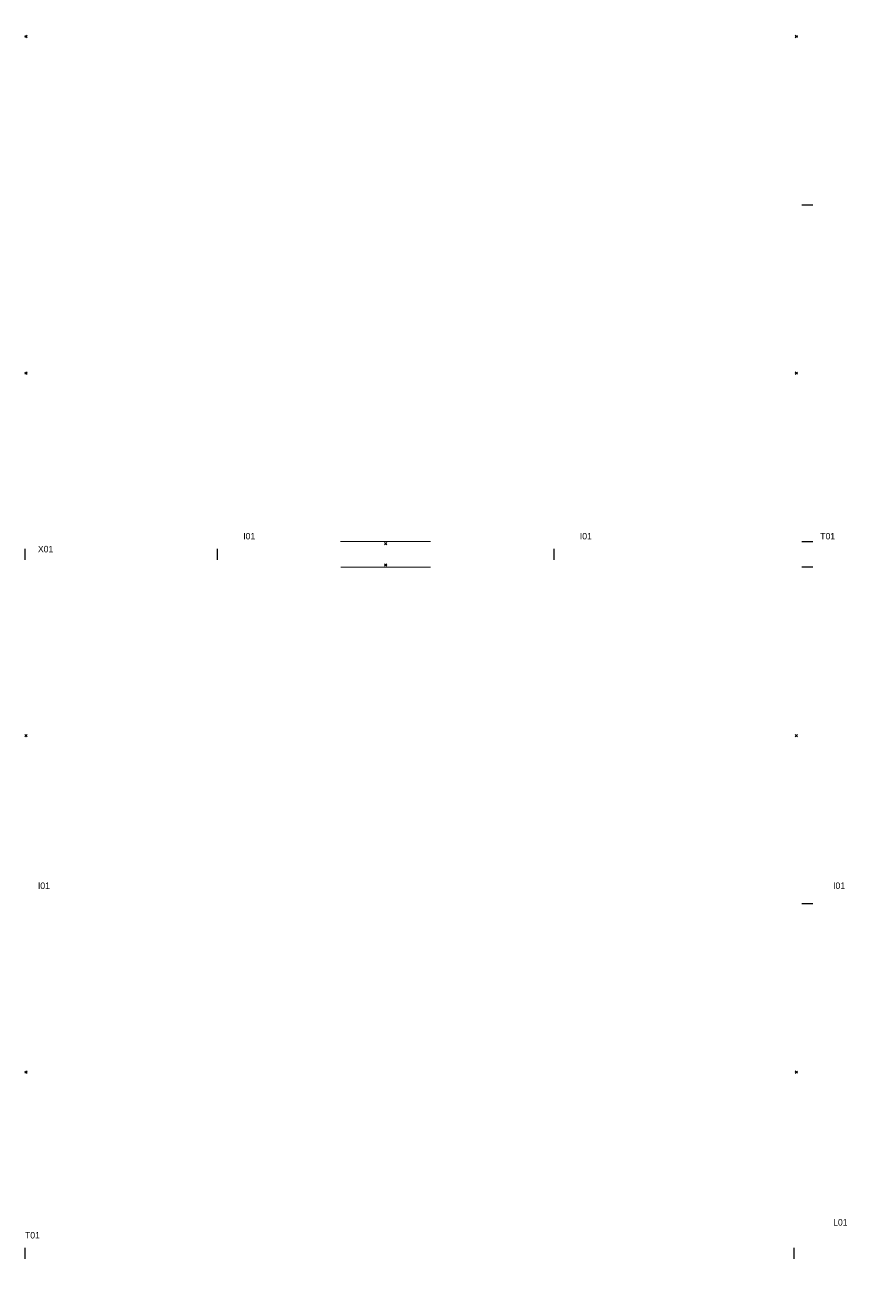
# Model space of a CAD drawing. Header units: inches. Extents: x 162 to 11993, y 18 to 332.
# Drawn here: x 6653.5 to 6756.1, y 17.5 to 172.4 of the extents above; entities that cross this region are included whole.
import ezdxf
from ezdxf.enums import TextEntityAlignment as Align

# ---------------------------------------------------------------- set-up
doc = ezdxf.new("R2010")
doc.units = ezdxf.units.IN
doc.header["$MEASUREMENT"] = 0
for name, color, linetype in [('DD2D_Geometry', 7, 'Continuous'), ('ENFASIS NEW', 7, 'Continuous'), ('Id Unión', 7, 'Continuous')]:
    doc.layers.add(name, color=color, linetype=linetype)
doc.styles.get("Standard").update_dxf_attribs({"font": 'stylu.ttf'})

# ---------------------------------------------------------------- blocks, each defined once
blk = doc.blocks.new('DD40102442AB')
at = {"color": 1}
for p, q in [((0.0035, -0.0035), (-0.0035, 0.0035)), ((0.0035, 0.0035), (-0.0035, -0.0035))]:
    blk.add_line(p, q, dxfattribs=at)
blk.add_point((0, 0))
blk.add_point((0, 0))
blk.add_point((0, 0), dxfattribs=at)
blk = doc.blocks.new('DD40103042AB')
at = {"color": 1}
for p, q in [((0.0035, -0.0035), (-0.0035, 0.0035)), ((0.0035, 0.0035), (-0.0035, -0.0035))]:
    blk.add_line(p, q, dxfattribs=at)
blk.add_point((0, 0))
blk.add_point((0, 0))
blk.add_point((0, 0), dxfattribs=at)
blk = doc.blocks.new('DD101024423D')
blk.add_line((0, 0.0175), (0, -0.0175))
blk = doc.blocks.new('SPACE_DD10102442')
blk.add_blockref('DD101024423D', (0, 0))
blk = doc.blocks.new('DD101042423D')
blk.add_line((0, 0.0175), (0, -0.0175))
blk = doc.blocks.new('SPACE_DD10104242')
blk.add_blockref('DD101042423D', (0, 0))
blk = doc.blocks.new('DD101030423D')
blk.add_line((0, 0.0175), (0, -0.0175))
blk = doc.blocks.new('SPACE_DD10103042')
blk.add_blockref('DD101030423D', (0, 0))
blk = doc.blocks.new('DD20152429')
blk.add_attdef('A', text='', height=0.03).set_placement((0.3, 0.156, 0.012), align=Align.MIDDLE_CENTER)
blk = doc.blocks.new('DD20112412')
blk.add_attdef('A', text='', height=0.03).set_placement((0.3, 0.156, 0.012), align=Align.MIDDLE_CENTER)
blk = doc.blocks.new('DD20152423')
blk.add_attdef('A', text='', height=0.03).set_placement((0.3, 0.156, 0.012), align=Align.MIDDLE_CENTER)
blk = doc.blocks.new('DD20112406')
blk.add_attdef('A', text='', height=0.03).set_placement((0.3, 0.076, 0.012), align=Align.MIDDLE_CENTER)
blk = doc.blocks.new('DD20153023')
blk.add_attdef('A', text='', height=0.03).set_placement((0.376, 0.156, 0.012), align=Align.MIDDLE_CENTER)
blk = doc.blocks.new('DD20113012')
blk.add_attdef('A', text='', height=0.03).set_placement((0.376, 0.156, 0.012), align=Align.MIDDLE_CENTER)
blk = doc.blocks.new('DD20113006')
blk.add_attdef('A', text='', height=0.03).set_placement((0.376, 0.076, 0.012), align=Align.MIDDLE_CENTER)
blk = doc.blocks.new('DD20153029')
blk.add_attdef('A', text='', height=0.03).set_placement((0.376, 0.156, 0.012), align=Align.MIDDLE_CENTER)
blk = doc.blocks.new('DD20154217')
blk.add_attdef('A', text='', height=0.03).set_placement((0.5285, 0.156, 0.012), align=Align.MIDDLE_CENTER)
blk = doc.blocks.new('DD20314212')
at = {"color": 0, "linetype": 'Continuous', "lineweight": 0}
for p, q in [((0.4935, 0.164, 0.012), (0.4935, 0.129, 0.012)), ((0.5635, 0.164, 0.012), (0.4935, 0.164, 0.012)), ((0.5635, 0.129, 0.012), (0.5635, 0.164, 0.012)), ((0.4935, 0.129, 0.012), (0.5635, 0.129, 0.012)), ((0.671, 0.1065, 0.012), (0.386, 0.1065, 0.012)), ((0.386, 0.1065, 0.012), (0.386, 0.0165, 0.012)), ((0.671, 0.0165, 0.012), (0.671, 0.1065, 0.012)), ((0.386, 0.0165, 0.012), (0.671, 0.0165, 0.012))]:
    blk.add_line(p, q, dxfattribs=at)
for centre, start, end in [((0.487, 0.1465, 0.012), 0, 180), ((0.487, 0.1465, 0.012), 180, 0), ((0.57, 0.1465, 0.012), 0, 180), ((0.57, 0.1465, 0.012), 180, 0)]:
    blk.add_arc(centre, 0.00159, start, end, dxfattribs=at)
blk.add_attdef('A', text='', height=0.03).set_placement((0.1483, 0.1978, 0.015), align=Align.MIDDLE_CENTER)
blk = doc.blocks.new('DD20114212')
blk.add_attdef('A', text='', height=0.03).set_placement((0.5285, 0.156, 0.012), align=Align.MIDDLE_CENTER)
blk = doc.blocks.new('DD20154223')
blk.add_attdef('A', text='', height=0.03).set_placement((0.5285, 0.156, 0.012), align=Align.MIDDLE_CENTER)
blk = doc.blocks.new('DD20114206')
blk.add_attdef('A', text='', height=0.03).set_placement((0.5285, 0.076, 0.012), align=Align.MIDDLE_CENTER)
blk = doc.blocks.new('DD20154229')
blk.add_attdef('A', text='', height=0.03).set_placement((0.5285, 0.156, 0.012), align=Align.MIDDLE_CENTER)
blk = doc.blocks.new('DD80012414')
blk.add_attdef('A', text='', height=0.03).set_placement((0.3113, 0.1407, 0.009), align=Align.MIDDLE_CENTER)
blk = doc.blocks.new('DD80013014')
blk.add_attdef('A', text='', height=0.03).set_placement((0.3661, 0.1407, 0.009), align=Align.MIDDLE_CENTER)
blk = doc.blocks.new('DD80014214')
blk.add_attdef('A', text='', height=0.03).set_placement((0.5176, 0.1407, 0.009), align=Align.MIDDLE_CENTER)

msp = doc.modelspace()

# ---------------------------------------------------------------- block references
at = {"layer": 'DD2D_Geometry', "extrusion": (-1, 1.22465e-16, 2.22045e-16)}
ref = msp.add_blockref('DD20114212', (-191.79, 28.98, -6750.01), dxfattribs=dict(at, xscale=39.3700787401575, yscale=39.3700787401575, zscale=39.3700787401575))
ref.add_attrib('A', 'TR0', dxfattribs={"layer": '0', "extrusion": (-1, 1.22465e-16, 2.22045e-16), "height": 1.181}).set_placement((-170.98, 35.12, -6749.54), align=Align.MIDDLE_CENTER)
at = {"layer": 'DD2D_Geometry', "extrusion": (1, 0, 2.22045e-16)}
ref = msp.add_blockref('DD20114212', (150.17, 22.99, 6752.24), dxfattribs=dict(at, xscale=39.3700787401575, yscale=39.3700787401575, zscale=39.3700787401575))
ref.add_attrib('A', 'TR0', dxfattribs={"layer": '0', "extrusion": (1, 0, 2.22045e-16), "height": 1.181}).set_placement((170.98, 29.13, 6752.71), align=Align.MIDDLE_CENTER)
ref = msp.add_blockref('DD20114206', (150.17, 34.76, 6752.24), dxfattribs=dict(at, xscale=39.3700787401575, yscale=39.3700787401575, zscale=39.3700787401575))
ref.add_attrib('A', 'TR0', dxfattribs={"layer": '0', "extrusion": (1, 0, 2.22045e-16), "height": 1.181}).set_placement((170.98, 37.76, 6752.71), align=Align.MIDDLE_CENTER)
at = {"layer": 'DD2D_Geometry', "extrusion": (-1, 1.22465e-16, 2.22045e-16)}
ref = msp.add_blockref('DD20154229', (-191.79, 0, -6750.01), dxfattribs=dict(at, xscale=39.3700787401575, yscale=39.3700787401575, zscale=39.3700787401575))
ref.add_attrib('A', 'S', dxfattribs={"layer": '0', "extrusion": (-1, 1.22465e-16, 2.22045e-16), "height": 1.18}).set_placement((-170.98, 6.14, -6749.54), align=Align.MIDDLE_CENTER)
at = {"layer": 'DD2D_Geometry', "extrusion": (1, 0, 2.22045e-16)}
ref = msp.add_blockref('DD80014214', (149.98, 41.06, 6750.89), dxfattribs=dict(at, xscale=39.3700787401575, yscale=39.3700787401575, zscale=39.3700787401575))
ref.add_attrib('A', 'C', dxfattribs={"layer": '0', "extrusion": (1, 0, 2.22045e-16), "height": 1.18}).set_placement((170.36, 46.6, 6751.24), align=Align.MIDDLE_CENTER)
ref = msp.add_blockref('DD20154223', (150.17, 0, 6752.24), dxfattribs=dict(at, xscale=39.3700787401575, yscale=39.3700787401575, zscale=39.3700787401575))
ref.add_attrib('A', 'S', dxfattribs={"layer": '0', "extrusion": (1, 0, 2.22045e-16), "height": 1.18}).set_placement((170.98, 6.14, 6752.71), align=Align.MIDDLE_CENTER)
at = {"layer": 'DD2D_Geometry', "xscale": 39.3700787401575, "yscale": 39.3700787401575, "zscale": 39.3700787401575}
for name, p, rotation in [('SPACE_DD10104242', (6751.13, 149.98), 90), ('SPACE_DD10104242', (6751.13, 107.97), 90), ('SPACE_DD10104242', (6751.13, 104.74), 270), ('SPACE_DD10104242', (6751.13, 62.73), 270), ('SPACE_DD10103042', (6749.51, 19.11), 180)]:
    msp.add_blockref(name, p, dxfattribs=dict(at, rotation=rotation))
at = {"layer": 'DD2D_Geometry', "extrusion": (-1, 1.22465e-16, 2.22045e-16)}
ref = msp.add_blockref('DD20114212', (-149.78, 28.98, -6750.01), dxfattribs=dict(at, xscale=39.3700787401575, yscale=39.3700787401575, zscale=39.3700787401575))
ref.add_attrib('A', 'TR0', dxfattribs={"layer": '0', "extrusion": (-1, 1.22465e-16, 2.22045e-16), "height": 1.181}).set_placement((-128.97, 35.12, -6749.54), align=Align.MIDDLE_CENTER)
at = {"layer": 'DD2D_Geometry', "extrusion": (1, 0, 2.22045e-16)}
ref = msp.add_blockref('DD20114212', (108.17, 22.99, 6752.24), dxfattribs=dict(at, xscale=39.3700787401575, yscale=39.3700787401575, zscale=39.3700787401575))
ref.add_attrib('A', 'TR0', dxfattribs={"layer": '0', "extrusion": (1, 0, 2.22045e-16), "height": 1.181}).set_placement((128.97, 29.13, 6752.71), align=Align.MIDDLE_CENTER)
ref = msp.add_blockref('DD20114206', (108.17, 34.76, 6752.24), dxfattribs=dict(at, xscale=39.3700787401575, yscale=39.3700787401575, zscale=39.3700787401575))
ref.add_attrib('A', 'TR0', dxfattribs={"layer": '0', "extrusion": (1, 0, 2.22045e-16), "height": 1.181}).set_placement((128.97, 37.76, 6752.71), align=Align.MIDDLE_CENTER)
at = {"layer": 'DD2D_Geometry', "extrusion": (-1, 1.22465e-16, 2.22045e-16)}
ref = msp.add_blockref('DD20154229', (-149.78, 0, -6750.01), dxfattribs=dict(at, xscale=39.3700787401575, yscale=39.3700787401575, zscale=39.3700787401575))
ref.add_attrib('A', 'S', dxfattribs={"layer": '0', "extrusion": (-1, 1.22465e-16, 2.22045e-16), "height": 1.18}).set_placement((-128.97, 6.14, -6749.54), align=Align.MIDDLE_CENTER)
at = {"layer": 'DD2D_Geometry', "extrusion": (1, 0, 2.22045e-16)}
ref = msp.add_blockref('DD80014214', (107.97, 41.06, 6750.89), dxfattribs=dict(at, xscale=39.3700787401575, yscale=39.3700787401575, zscale=39.3700787401575))
ref.add_attrib('A', 'C', dxfattribs={"layer": '0', "extrusion": (1, 0, 2.22045e-16), "height": 1.18}).set_placement((128.35, 46.6, 6751.24), align=Align.MIDDLE_CENTER)
ref = msp.add_blockref('DD20154223', (108.17, 0, 6752.24), dxfattribs=dict(at, xscale=39.3700787401575, yscale=39.3700787401575, zscale=39.3700787401575))
ref.add_attrib('A', 'S', dxfattribs={"layer": '0', "extrusion": (1, 0, 2.22045e-16), "height": 1.18}).set_placement((128.97, 6.14, 6752.71), align=Align.MIDDLE_CENTER)
at = {"layer": 'DD2D_Geometry', "xscale": 39.3700787401575, "yscale": 39.3700787401575, "zscale": 39.3700787401575}
for name, p in [('SPACE_DD10102442', (6653.49, 106.35)), ('SPACE_DD10104242', (6677.5, 106.35)), ('SPACE_DD10103042', (6719.51, 106.35)), ('SPACE_DD10102442', (6653.49, 19.11))]:
    msp.add_blockref(name, p, dxfattribs=at)
at = {"layer": 'DD2D_Geometry', "extrusion": (1.22465e-16, 1, 2.22045e-16)}
ref = msp.add_blockref('DD20112412', (-6677.31, 28.98, 107.47), dxfattribs=dict(at, xscale=39.3700787401575, yscale=39.3700787401575, zscale=39.3700787401575))
ref.add_attrib('A', 'TR0', dxfattribs={"layer": '0', "extrusion": (1.22465e-16, 1, 2.22045e-16), "height": 1.181}).set_placement((-6665.5, 35.12, 107.94), align=Align.MIDDLE_CENTER)
ref = msp.add_blockref('DD20152429', (-6677.31, 0, 107.47), dxfattribs=dict(at, xscale=39.3700787401575, yscale=39.3700787401575, zscale=39.3700787401575))
ref.add_attrib('A', 'S', dxfattribs={"layer": '0', "extrusion": (1.22465e-16, 1, 2.22045e-16), "height": 1.18}).set_placement((-6665.5, 6.14, 107.94), align=Align.MIDDLE_CENTER)
ref = msp.add_blockref('DD20314212', (-6719.31, 16.97, 107.47), dxfattribs=dict(at, xscale=39.3700787401575, yscale=39.3700787401575, zscale=39.3700787401575))
ref.add_attrib('A', 'S', dxfattribs={"layer": '0', "extrusion": (1.22465e-16, 1, 2.22045e-16), "height": 1.18}).set_placement((-6713.47, 24.76, 108.06), align=Align.MIDDLE_CENTER)
ref = msp.add_blockref('DD20114212', (-6719.31, 28.74, 107.47), dxfattribs=dict(at, xscale=39.3700787401575, yscale=39.3700787401575, zscale=39.3700787401575))
ref.add_attrib('A', 'TR0', dxfattribs={"layer": '0', "extrusion": (1.22465e-16, 1, 2.22045e-16), "height": 1.181}).set_placement((-6698.51, 34.88, 107.94), align=Align.MIDDLE_CENTER)
ref = msp.add_blockref('DD20154217', (-6719.31, 0, 107.47), dxfattribs=dict(at, xscale=39.3700787401575, yscale=39.3700787401575, zscale=39.3700787401575))
ref.add_attrib('A', 'S', dxfattribs={"layer": '0', "extrusion": (1.22465e-16, 1, 2.22045e-16), "height": 1.18}).set_placement((-6698.51, 6.14, 107.94), align=Align.MIDDLE_CENTER)
ref = msp.add_blockref('DD20113012', (-6749.31, 28.98, 107.47), dxfattribs=dict(at, xscale=39.3700787401575, yscale=39.3700787401575, zscale=39.3700787401575))
ref.add_attrib('A', 'TR0', dxfattribs={"layer": '0', "extrusion": (1.22465e-16, 1, 2.22045e-16), "height": 1.181}).set_placement((-6734.51, 35.12, 107.94), align=Align.MIDDLE_CENTER)
ref = msp.add_blockref('DD20153029', (-6749.31, 0, 107.47), dxfattribs=dict(at, xscale=39.3700787401575, yscale=39.3700787401575, zscale=39.3700787401575))
ref.add_attrib('A', 'S', dxfattribs={"layer": '0', "extrusion": (1.22465e-16, 1, 2.22045e-16), "height": 1.18}).set_placement((-6734.51, 6.14, 107.94), align=Align.MIDDLE_CENTER)
at = {"layer": 'DD2D_Geometry', "extrusion": (0, -1, 2.22045e-16)}
ref = msp.add_blockref('DD80012414', (6653.49, 41.06, -106.59), dxfattribs=dict(at, xscale=39.3700787401575, yscale=39.3700787401575, zscale=39.3700787401575))
ref.add_attrib('A', 'V', dxfattribs={"layer": '0', "extrusion": (0, -1, 2.22045e-16), "height": 1.18}).set_placement((6665.74, 46.6, -106.24), align=Align.MIDDLE_CENTER)
ref = msp.add_blockref('DD80014214', (6677.5, 41.06, -106.59), dxfattribs=dict(at, xscale=39.3700787401575, yscale=39.3700787401575, zscale=39.3700787401575))
ref.add_attrib('A', 'V', dxfattribs={"layer": '0', "extrusion": (0, -1, 2.22045e-16), "height": 1.18}).set_placement((6697.88, 46.6, -106.24), align=Align.MIDDLE_CENTER)
ref = msp.add_blockref('DD80013014', (6719.51, 41.06, -106.59), dxfattribs=dict(at, xscale=39.3700787401575, yscale=39.3700787401575, zscale=39.3700787401575))
ref.add_attrib('A', 'V', dxfattribs={"layer": '0', "extrusion": (0, -1, 2.22045e-16), "height": 1.18}).set_placement((6733.92, 46.6, -106.24), align=Align.MIDDLE_CENTER)
ref = msp.add_blockref('DD20112412', (6653.68, 28.98, -105.24), dxfattribs=dict(at, xscale=39.3700787401575, yscale=39.3700787401575, zscale=39.3700787401575))
ref.add_attrib('A', 'TR0', dxfattribs={"layer": '0', "extrusion": (0, -1, 2.22045e-16), "height": 1.181}).set_placement((6665.5, 35.12, -104.77), align=Align.MIDDLE_CENTER)
ref = msp.add_blockref('DD20152429', (6653.68, 0, -105.24), dxfattribs=dict(at, xscale=39.3700787401575, yscale=39.3700787401575, zscale=39.3700787401575))
ref.add_attrib('A', 'S', dxfattribs={"layer": '0', "extrusion": (0, -1, 2.22045e-16), "height": 1.18}).set_placement((6665.5, 6.14, -104.77), align=Align.MIDDLE_CENTER)
ref = msp.add_blockref('DD20314212', (6677.7, 16.97, -105.24), dxfattribs=dict(at, xscale=39.3700787401575, yscale=39.3700787401575, zscale=39.3700787401575))
ref.add_attrib('A', 'S', dxfattribs={"layer": '0', "extrusion": (0, -1, 2.22045e-16), "height": 1.18}).set_placement((6683.54, 24.76, -104.65), align=Align.MIDDLE_CENTER)
ref = msp.add_blockref('DD20114212', (6677.7, 28.74, -105.24), dxfattribs=dict(at, xscale=39.3700787401575, yscale=39.3700787401575, zscale=39.3700787401575))
ref.add_attrib('A', 'TR0', dxfattribs={"layer": '0', "extrusion": (0, -1, 2.22045e-16), "height": 1.181}).set_placement((6698.51, 34.88, -104.77), align=Align.MIDDLE_CENTER)
ref = msp.add_blockref('DD20154217', (6677.7, 0, -105.24), dxfattribs=dict(at, xscale=39.3700787401575, yscale=39.3700787401575, zscale=39.3700787401575))
ref.add_attrib('A', 'S', dxfattribs={"layer": '0', "extrusion": (0, -1, 2.22045e-16), "height": 1.18}).set_placement((6698.51, 6.14, -104.77), align=Align.MIDDLE_CENTER)
ref = msp.add_blockref('DD20113012', (6719.71, 28.98, -105.24), dxfattribs=dict(at, xscale=39.3700787401575, yscale=39.3700787401575, zscale=39.3700787401575))
ref.add_attrib('A', 'TR0', dxfattribs={"layer": '0', "extrusion": (0, -1, 2.22045e-16), "height": 1.181}).set_placement((6734.51, 35.12, -104.77), align=Align.MIDDLE_CENTER)
ref = msp.add_blockref('DD20153029', (6719.71, 0, -105.24), dxfattribs=dict(at, xscale=39.3700787401575, yscale=39.3700787401575, zscale=39.3700787401575))
ref.add_attrib('A', 'S', dxfattribs={"layer": '0', "extrusion": (0, -1, 2.22045e-16), "height": 1.18}).set_placement((6734.51, 6.14, -104.77), align=Align.MIDDLE_CENTER)
at = {"layer": 'DD2D_Geometry', "extrusion": (-1, 0, 2.22045e-16)}
ref = msp.add_blockref('DD20114212', (-104.54, 28.98, -6750.01), dxfattribs=dict(at, xscale=39.3700787401575, yscale=39.3700787401575, zscale=39.3700787401575))
ref.add_attrib('A', 'TR0', dxfattribs={"layer": '0', "extrusion": (-1, 0, 2.22045e-16), "height": 1.181}).set_placement((-83.74, 35.12, -6749.54), align=Align.MIDDLE_CENTER)
ref = msp.add_blockref('DD20154229', (-104.54, 0, -6750.01), dxfattribs=dict(at, xscale=39.3700787401575, yscale=39.3700787401575, zscale=39.3700787401575))
ref.add_attrib('A', 'S', dxfattribs={"layer": '0', "extrusion": (-1, 0, 2.22045e-16), "height": 1.18}).set_placement((-83.74, 6.14, -6749.54), align=Align.MIDDLE_CENTER)
ref = msp.add_blockref('DD80014214', (-104.74, 41.06, -6751.36), dxfattribs=dict(at, xscale=39.3700787401575, yscale=39.3700787401575, zscale=39.3700787401575))
ref.add_attrib('A', 'C', dxfattribs={"layer": '0', "extrusion": (-1, 0, 2.22045e-16), "height": 1.18}).set_placement((-84.36, 46.6, -6751.01), align=Align.MIDDLE_CENTER)
at = {"layer": 'DD2D_Geometry', "extrusion": (1, -1.22465e-16, 2.22045e-16)}
ref = msp.add_blockref('DD20114212', (62.93, 22.99, 6752.24), dxfattribs=dict(at, xscale=39.3700787401575, yscale=39.3700787401575, zscale=39.3700787401575))
ref.add_attrib('A', 'TR0', dxfattribs={"layer": '0', "extrusion": (1, -1.22465e-16, 2.22045e-16), "height": 1.181}).set_placement((83.74, 29.13, 6752.71), align=Align.MIDDLE_CENTER)
ref = msp.add_blockref('DD20114206', (62.93, 34.76, 6752.24), dxfattribs=dict(at, xscale=39.3700787401575, yscale=39.3700787401575, zscale=39.3700787401575))
ref.add_attrib('A', 'TR0', dxfattribs={"layer": '0', "extrusion": (1, -1.22465e-16, 2.22045e-16), "height": 1.181}).set_placement((83.74, 37.76, 6752.71), align=Align.MIDDLE_CENTER)
ref = msp.add_blockref('DD20154223', (62.93, 0, 6752.24), dxfattribs=dict(at, xscale=39.3700787401575, yscale=39.3700787401575, zscale=39.3700787401575))
ref.add_attrib('A', 'S', dxfattribs={"layer": '0', "extrusion": (1, -1.22465e-16, 2.22045e-16), "height": 1.18}).set_placement((83.74, 6.14, 6752.71), align=Align.MIDDLE_CENTER)
at = {"layer": 'DD2D_Geometry', "extrusion": (-1, 0, 2.22045e-16)}
ref = msp.add_blockref('DD20114212', (-62.54, 28.98, -6750.01), dxfattribs=dict(at, xscale=39.3700787401575, yscale=39.3700787401575, zscale=39.3700787401575))
ref.add_attrib('A', 'TR0', dxfattribs={"layer": '0', "extrusion": (-1, 0, 2.22045e-16), "height": 1.181}).set_placement((-41.73, 35.12, -6749.54), align=Align.MIDDLE_CENTER)
ref = msp.add_blockref('DD20154229', (-62.54, 0, -6750.01), dxfattribs=dict(at, xscale=39.3700787401575, yscale=39.3700787401575, zscale=39.3700787401575))
ref.add_attrib('A', 'S', dxfattribs={"layer": '0', "extrusion": (-1, 0, 2.22045e-16), "height": 1.18}).set_placement((-41.73, 6.14, -6749.54), align=Align.MIDDLE_CENTER)
ref = msp.add_blockref('DD80014214', (-62.73, 41.06, -6751.36), dxfattribs=dict(at, xscale=39.3700787401575, yscale=39.3700787401575, zscale=39.3700787401575))
ref.add_attrib('A', 'C', dxfattribs={"layer": '0', "extrusion": (-1, 0, 2.22045e-16), "height": 1.18}).set_placement((-42.35, 46.6, -6751.01), align=Align.MIDDLE_CENTER)
at = {"layer": 'DD2D_Geometry', "extrusion": (1, -1.22465e-16, 2.22045e-16)}
ref = msp.add_blockref('DD20114212', (20.92, 22.99, 6752.24), dxfattribs=dict(at, xscale=39.3700787401575, yscale=39.3700787401575, zscale=39.3700787401575))
ref.add_attrib('A', 'TR0', dxfattribs={"layer": '0', "extrusion": (1, -1.22465e-16, 2.22045e-16), "height": 1.181}).set_placement((41.73, 29.13, 6752.71), align=Align.MIDDLE_CENTER)
ref = msp.add_blockref('DD20114206', (20.92, 34.76, 6752.24), dxfattribs=dict(at, xscale=39.3700787401575, yscale=39.3700787401575, zscale=39.3700787401575))
ref.add_attrib('A', 'TR0', dxfattribs={"layer": '0', "extrusion": (1, -1.22465e-16, 2.22045e-16), "height": 1.181}).set_placement((41.73, 37.76, 6752.71), align=Align.MIDDLE_CENTER)
ref = msp.add_blockref('DD20154223', (20.92, 0, 6752.24), dxfattribs=dict(at, xscale=39.3700787401575, yscale=39.3700787401575, zscale=39.3700787401575))
ref.add_attrib('A', 'S', dxfattribs={"layer": '0', "extrusion": (1, -1.22465e-16, 2.22045e-16), "height": 1.18}).set_placement((41.73, 6.14, 6752.71), align=Align.MIDDLE_CENTER)
at = {"layer": 'DD2D_Geometry', "extrusion": (1.22465e-16, 1, 2.22045e-16)}
ref = msp.add_blockref('DD20112412', (-6677.31, 28.98, 20.22), dxfattribs=dict(at, xscale=39.3700787401575, yscale=39.3700787401575, zscale=39.3700787401575))
ref.add_attrib('A', 'TR0', dxfattribs={"layer": '0', "extrusion": (1.22465e-16, 1, 2.22045e-16), "height": 1.181}).set_placement((-6665.5, 35.12, 20.7), align=Align.MIDDLE_CENTER)
ref = msp.add_blockref('DD20152429', (-6677.31, 0, 20.22), dxfattribs=dict(at, xscale=39.3700787401575, yscale=39.3700787401575, zscale=39.3700787401575))
ref.add_attrib('A', 'S', dxfattribs={"layer": '0', "extrusion": (1.22465e-16, 1, 2.22045e-16), "height": 1.18}).set_placement((-6665.5, 6.14, 20.7), align=Align.MIDDLE_CENTER)
at = {"layer": 'DD2D_Geometry', "extrusion": (0, 1, 2.22045e-16)}
ref = msp.add_blockref('DD20113012', (-6749.31, 28.98, 20.22), dxfattribs=dict(at, xscale=39.3700787401575, yscale=39.3700787401575, zscale=39.3700787401575))
ref.add_attrib('A', 'TR0', dxfattribs={"layer": '0', "extrusion": (0, 1, 2.22045e-16), "height": 1.181}).set_placement((-6734.51, 35.12, 20.7), align=Align.MIDDLE_CENTER)
ref = msp.add_blockref('DD20153029', (-6749.31, 0, 20.22), dxfattribs=dict(at, xscale=39.3700787401575, yscale=39.3700787401575, zscale=39.3700787401575))
ref.add_attrib('A', 'S', dxfattribs={"layer": '0', "extrusion": (0, 1, 2.22045e-16), "height": 1.18}).set_placement((-6734.51, 6.14, 20.7), align=Align.MIDDLE_CENTER)
at = {"layer": 'DD2D_Geometry', "extrusion": (0, -1, 2.22045e-16)}
ref = msp.add_blockref('DD80012414', (6653.49, 41.06, -19.35), dxfattribs=dict(at, xscale=39.3700787401575, yscale=39.3700787401575, zscale=39.3700787401575))
ref.add_attrib('A', 'V', dxfattribs={"layer": '0', "extrusion": (0, -1, 2.22045e-16), "height": 1.18}).set_placement((6665.74, 46.6, -18.99), align=Align.MIDDLE_CENTER)
at = {"layer": 'DD2D_Geometry', "extrusion": (0, 1, 2.22045e-16)}
ref = msp.add_blockref('DD80013014', (-6749.51, 41.06, 18.87), dxfattribs=dict(at, xscale=39.3700787401575, yscale=39.3700787401575, zscale=39.3700787401575))
ref.add_attrib('A', 'V', dxfattribs={"layer": '0', "extrusion": (0, 1, 2.22045e-16), "height": 1.18}).set_placement((-6735.1, 46.6, 19.23), align=Align.MIDDLE_CENTER)
at = {"layer": 'DD2D_Geometry', "extrusion": (0, -1, 2.22045e-16)}
ref = msp.add_blockref('DD20112412', (6653.68, 22.99, -18), dxfattribs=dict(at, xscale=39.3700787401575, yscale=39.3700787401575, zscale=39.3700787401575))
ref.add_attrib('A', 'TR0', dxfattribs={"layer": '0', "extrusion": (0, -1, 2.22045e-16), "height": 1.181}).set_placement((6665.5, 29.13, -17.52), align=Align.MIDDLE_CENTER)
ref = msp.add_blockref('DD20112406', (6653.68, 34.76, -18), dxfattribs=dict(at, xscale=39.3700787401575, yscale=39.3700787401575, zscale=39.3700787401575))
ref.add_attrib('A', 'TR0', dxfattribs={"layer": '0', "extrusion": (0, -1, 2.22045e-16), "height": 1.181}).set_placement((6665.5, 37.76, -17.52), align=Align.MIDDLE_CENTER)
ref = msp.add_blockref('DD20152423', (6653.68, 0, -18), dxfattribs=dict(at, xscale=39.3700787401575, yscale=39.3700787401575, zscale=39.3700787401575))
ref.add_attrib('A', 'S', dxfattribs={"layer": '0', "extrusion": (0, -1, 2.22045e-16), "height": 1.18}).set_placement((6665.5, 6.14, -17.52), align=Align.MIDDLE_CENTER)
at = {"layer": 'DD2D_Geometry', "extrusion": (-1.22465e-16, -1, 2.22045e-16)}
ref = msp.add_blockref('DD20113012', (6719.71, 22.99, -18), dxfattribs=dict(at, xscale=39.3700787401575, yscale=39.3700787401575, zscale=39.3700787401575))
ref.add_attrib('A', 'TR0', dxfattribs={"layer": '0', "extrusion": (-1.22465e-16, -1, 2.22045e-16), "height": 1.181}).set_placement((6734.51, 29.13, -17.52), align=Align.MIDDLE_CENTER)
ref = msp.add_blockref('DD20113006', (6719.71, 34.76, -18), dxfattribs=dict(at, xscale=39.3700787401575, yscale=39.3700787401575, zscale=39.3700787401575))
ref.add_attrib('A', 'TR0', dxfattribs={"layer": '0', "extrusion": (-1.22465e-16, -1, 2.22045e-16), "height": 1.181}).set_placement((6734.51, 37.76, -17.52), align=Align.MIDDLE_CENTER)
ref = msp.add_blockref('DD20153023', (6719.71, 0, -18), dxfattribs=dict(at, xscale=39.3700787401575, yscale=39.3700787401575, zscale=39.3700787401575))
ref.add_attrib('A', 'S', dxfattribs={"layer": '0', "extrusion": (-1.22465e-16, -1, 2.22045e-16), "height": 1.18}).set_placement((6734.51, 6.14, -17.52), align=Align.MIDDLE_CENTER)
at = {"layer": 'ENFASIS NEW'}
for name, p, xscale, yscale, zscale, rotation in [('DD40102442AB', (6653.62, 170.98), 39.37007874015748, 39.37007874015748, 39.37007874015748, 90), ('DD40103042AB', (6749.77, 170.98), 39.37007874015748, 39.37007874015748, 39.37007874015748, 270), ('DD40102442AB', (6653.62, 128.97), 39.37007874015748, 39.37007874015748, 39.37007874015748, 90), ('DD40103042AB', (6749.77, 128.97), 39.37007874015748, 39.37007874015748, 39.37007874015748, 270), ('DD40102442AB', (6698.51, 107.7), 39.3700787401575, 39.3700787401575, 39.3700787401575, 180), ('DD40102442AB', (6653.62, 83.74), 39.37007874015748, 39.37007874015748, 39.37007874015748, 90), ('DD40103042AB', (6749.77, 83.74), 39.37007874015748, 39.37007874015748, 39.37007874015748, 270), ('DD40102442AB', (6653.62, 41.73), 39.37007874015748, 39.37007874015748, 39.37007874015748, 90), ('DD40103042AB', (6749.77, 41.73), 39.37007874015748, 39.37007874015748, 39.37007874015748, 270)]:
    msp.add_blockref(name, p, dxfattribs=dict(at, xscale=xscale, yscale=yscale, zscale=zscale, rotation=rotation))
at = {"layer": 'ENFASIS NEW', "xscale": 39.3700787401575, "yscale": 39.3700787401575, "zscale": 39.3700787401575}
msp.add_blockref('DD40102442AB', (6698.51, 105), dxfattribs=at)

# ---------------------------------------------------------------- texts
at = {"layer": 'Id Unión'}
for s, p in [('I01', (6680.74, 108.22)), ('I01', (6722.75, 108.22)), ('T01', (6752.75, 108.22)), ('X01', (6655.11, 106.61)), ('I01', (6655.11, 64.6)), ('I01', (6754.36, 64.6)), ('L01', (6754.36, 22.59)), ('T01', (6653.5, 20.98))]:
    msp.add_text(s, height=0.807, dxfattribs=at).set_placement(p)

doc.saveas('drawing.dxf')
